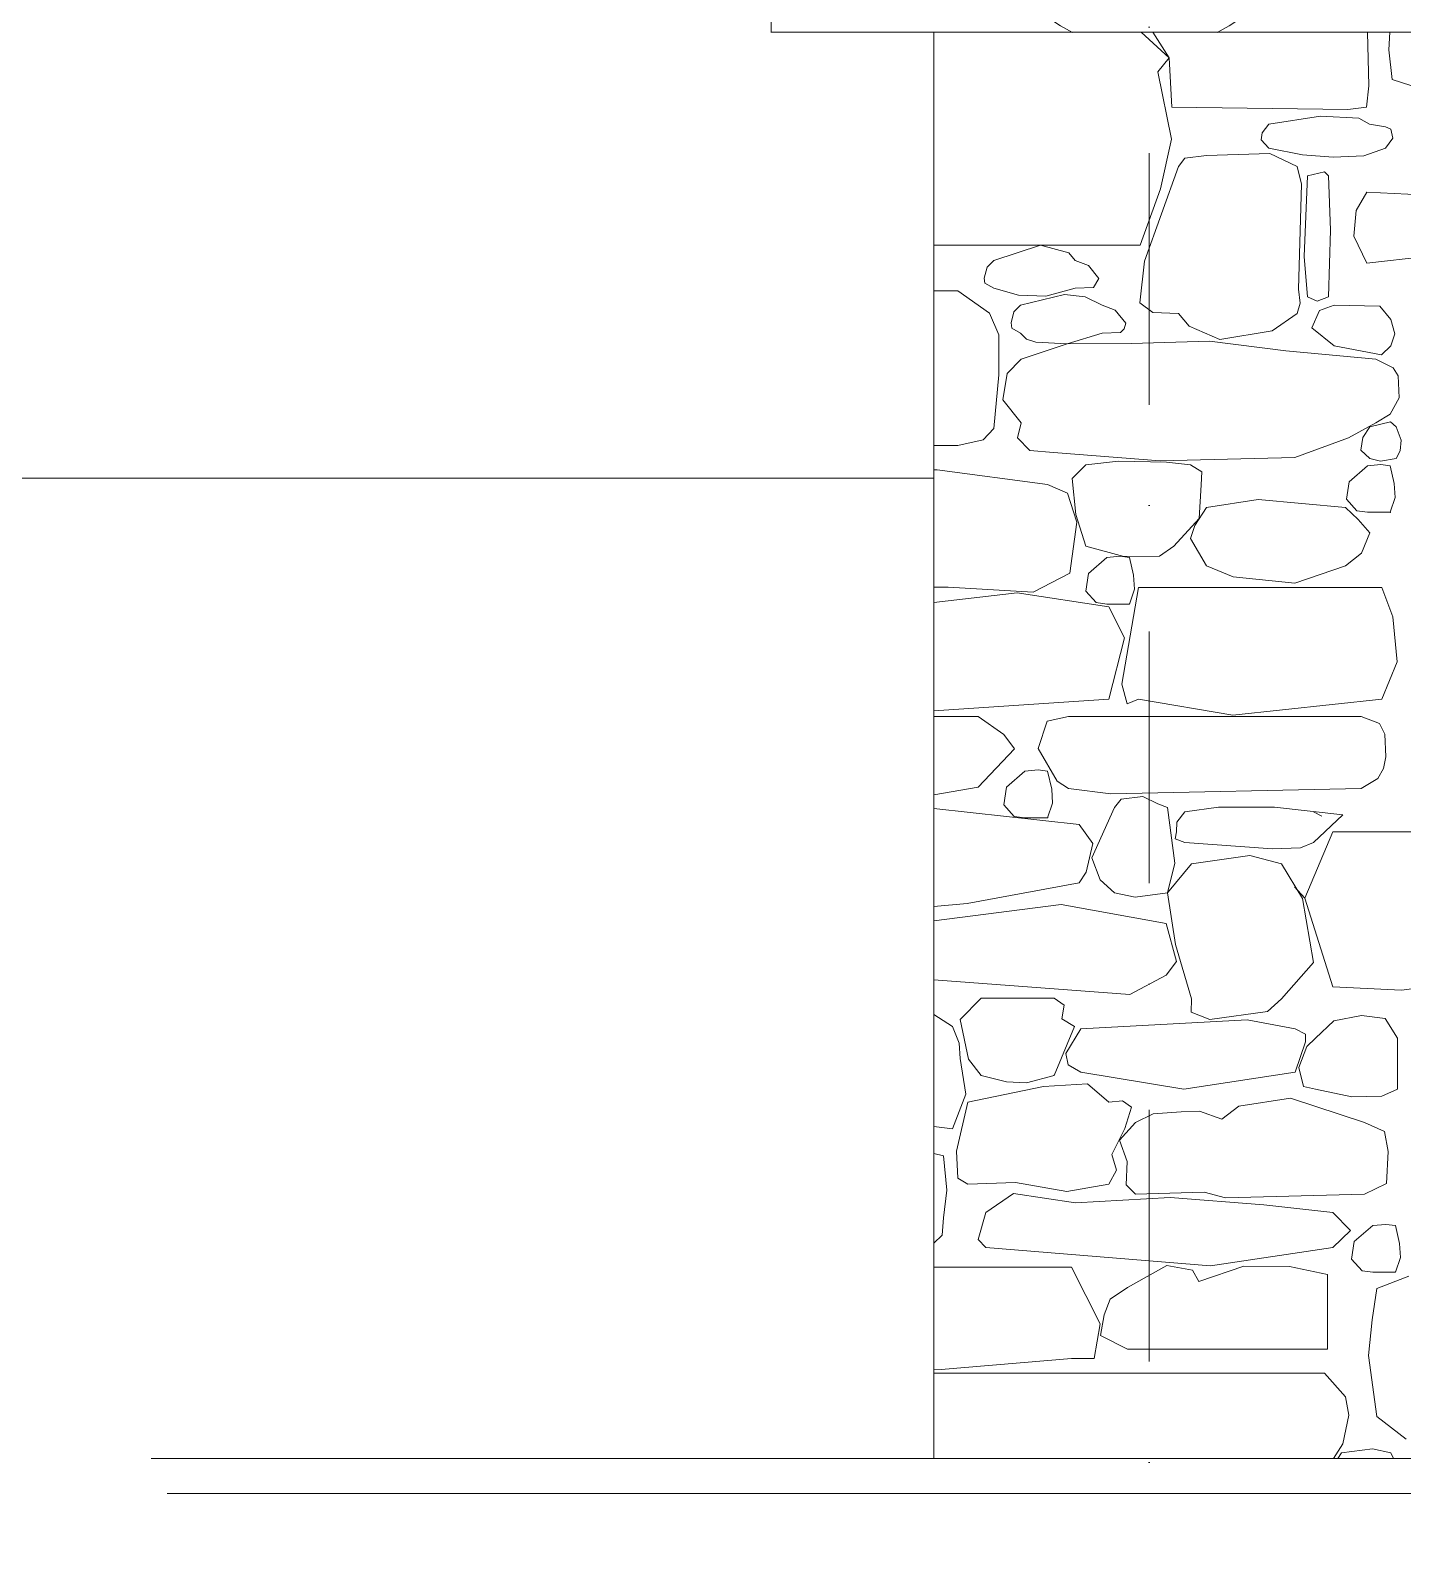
# Model space of a CAD drawing. Header units: millimetres. Extents: x 2399 to 111977, y 1313 to 59551.
# Drawn here: x 35816 to 37740, y 29042 to 31173 of the extents above; entities that cross this region are included whole.
import ezdxf

# ---------------------------------------------------------------- set-up
doc = ezdxf.new("R2010")
doc.units = ezdxf.units.MM
doc.linetypes.add('Штрихпунктирная', pattern=[670.277762, 352.777767, -176.388884, 0, -141.111112])
doc.layers.add('hatch1', color=7, linetype='Continuous', lineweight=20, true_color=0x6a6a6a)
doc.layers.add('main line', color=7, linetype='Continuous', lineweight=13)

# ---------------------------------------------------------------- blocks, each defined once
blk = doc.blocks.new('*X7')
at = {"layer": 'hatch1', "color": 251, "linetype": 'Continuous', "lineweight": 20, "true_color": 0x6a6a6a}
for p, q in [((33285, 7749.2), (33245.7, 7785.2)), ((33262.3, 7785.2), (33285, 7749.2)), ((33564.8, 7709.7), (33562.9, 7785.2)), ((33592.8, 7760.3), (33594.5, 7785.2)), ((33597.9, 7718.7), (33592.8, 7760.3)), ((33269.1, 7729.6), (33285, 7749.2)), ((33285, 7749.2), (33288.8, 7680)), ((33288.6, 7635.2), (33269.1, 7729.6)), ((33597.9, 7718.7), (33650.1, 7702.1)), ((33561.6, 7680), (33564.8, 7709.7)), ((33288.8, 7680), (33535.4, 7676.8)), ((33535.4, 7676.8), (33561.6, 7680)), ((33424.8, 7656.2), (33415.4, 7644)), ((33497.3, 7667.4), (33424.8, 7656.2)), ((33550.8, 7664.4), (33497.3, 7667.4)), ((33565.9, 7656.2), (33550.8, 7664.4)), ((33588.2, 7652.6), (33565.9, 7656.2)), ((33595.9, 7649.3), (33588.2, 7652.6)), ((33598.5, 7636.6), (33595.9, 7649.3)), ((33273.1, 7565.5), (33288.6, 7635.2)), ((33415.4, 7644), (33414.2, 7634.3)), ((33414.2, 7634.3), (33424.8, 7622.5)), ((33588.5, 7622.5), (33598.5, 7636.6)), ((33306.9, 7608.6), (33298, 7596.8)), ((33337.5, 7612.2), (33306.9, 7608.6)), ((33426.1, 7614.8), (33337.5, 7612.2)), ((33424.8, 7622.5), (33471.8, 7613.2)), ((33464.4, 7596.8), (33426.1, 7614.8)), ((33471.8, 7613.2), (33514.8, 7610.1)), ((33514.8, 7610.1), (33558.2, 7611.9)), ((33558.2, 7611.9), (33588.5, 7622.5)), ((33298, 7596.8), (33250.5, 7464)), ((33470.4, 7572), (33464.4, 7596.8)), ((33479.1, 7583.9), (33474.4, 7470.8)), ((33502.7, 7589.2), (33479.1, 7583.9)), ((33508.3, 7583.9), (33502.7, 7589.2)), ((33511.1, 7507.5), (33508.3, 7583.9)), ((33244.6, 7486.5), (33273.1, 7565.5)), ((33466.6, 7424.9), (33470.4, 7572)), ((33562, 7560.8), (33547.3, 7535.2)), ((33738.5, 7552.1), (33562, 7560.8)), ((33547.3, 7535.2), (33544, 7499.2)), ((33508.3, 7414.1), (33511.1, 7507.5)), ((33544, 7499.2), (33562, 7461.4)), ((32955.1, 7486.5), (33244.6, 7486.5)), ((33104.8, 7486.4), (33039.3, 7465.1)), ((33144.5, 7476), (33104.8, 7486.4)), ((33039.3, 7465.1), (33029.8, 7455.8)), ((33153.5, 7465.1), (33144.5, 7476)), ((33171.9, 7458.1), (33153.5, 7465.1)), ((33186.6, 7439.9), (33171.9, 7458.1)), ((33250.5, 7464), (33243.9, 7405.6)), ((33474.4, 7470.8), (33479.1, 7414.1)), ((33562, 7461.4), (33645.1, 7470.7)), ((33029.8, 7455.8), (33025.7, 7440.5)), ((33025.7, 7440.5), (33026.7, 7433.1)), ((33179.2, 7427), (33186.6, 7439.9)), ((32989.1, 7422.5), (32955.1, 7422.5)), ((33033.2, 7391.1), (32989.1, 7422.5)), ((33026.7, 7433.1), (33039.3, 7426.1)), ((33039.3, 7426.1), (33074.1, 7416.7)), ((33074.1, 7416.7), (33112.1, 7415.2)), ((33138.2, 7417.2), (33076.9, 7402.3)), ((33112.1, 7415.2), (33153.5, 7426.1)), ((33167.4, 7414), (33138.2, 7417.2)), ((33153.5, 7426.1), (33179.2, 7427)), ((33191.1, 7402.3), (33167.4, 7414)), ((33468.6, 7405.2), (33466.6, 7424.9)), ((33479.1, 7414.1), (33492.4, 7408)), ((33492.4, 7408), (33508.3, 7414.1)), ((33067.4, 7393.1), (33063.4, 7377.8)), ((33076.9, 7402.3), (33067.4, 7393.1)), ((33209.6, 7395.3), (33191.1, 7402.3)), ((33224.3, 7377.2), (33209.6, 7395.3)), ((33243.9, 7405.6), (33262.4, 7392.1)), ((33262.4, 7392.1), (33298, 7390.8)), ((33464.4, 7390.8), (33468.6, 7405.2)), ((33496, 7395.2), (33485.1, 7370.7)), ((33516.5, 7402.3), (33496, 7395.2)), ((33580.4, 7401.3), (33516.5, 7402.3)), ((33595.7, 7382.3), (33580.4, 7401.3)), ((33046.3, 7360.7), (33033.2, 7391.1)), ((33063.4, 7377.8), (33064.4, 7370.4)), ((33222, 7369.5), (33224.3, 7377.2)), ((33298, 7390.8), (33313.3, 7373.1)), ((33313.3, 7373.1), (33356.3, 7354.4)), ((33429.6, 7366.6), (33464.4, 7390.8)), ((33601.2, 7362.1), (33595.7, 7382.3)), ((33046.5, 7304.9), (33046.3, 7360.7)), ((33064.4, 7370.4), (33076.9, 7363.4)), ((33076.9, 7363.4), (33085.1, 7354.6)), ((33085.1, 7354.6), (33098.2, 7350.6)), ((33098.2, 7350.6), (33142.2, 7348.4)), ((33142.2, 7348.4), (33191.1, 7363.4)), ((33191.1, 7363.4), (33216.8, 7364.3)), ((33216.8, 7364.3), (33222, 7369.5)), ((33341.8, 7351.8), (33232, 7348.6)), ((33448.5, 7338.7), (33341.8, 7351.8)), ((33356.3, 7354.4), (33429.6, 7366.6)), ((33485.1, 7370.7), (33516.5, 7345.3)), ((33595.7, 7345.3), (33601.2, 7362.1)), ((33142.2, 7348.4), (33077.6, 7326.8)), ((33232, 7348.6), (33142.2, 7348.4)), ((33574.6, 7326.8), (33448.5, 7338.7)), ((33516.5, 7345.3), (33582.7, 7332.8)), ((33582.7, 7332.8), (33595.7, 7345.3)), ((33077.6, 7326.8), (33058, 7306.5)), ((33599.1, 7314.8), (33574.6, 7326.8)), ((33606.2, 7303.5), (33599.1, 7314.8)), ((33039.1, 7229.6), (33046.5, 7304.9)), ((33058, 7306.5), (33051.8, 7269.7)), ((33607.6, 7272.7), (33606.2, 7303.5)), ((33051.8, 7269.7), (33077.6, 7237.7)), ((33594.9, 7249.5), (33607.6, 7272.7)), ((33574.6, 7237.7), (33594.9, 7249.5)), ((33024.6, 7213.7), (33039.1, 7229.6)), ((33077.6, 7237.7), (33072.5, 7216.5)), ((33536.5, 7216.5), (33574.6, 7237.7)), ((33566.3, 7231.8), (33556.7, 7216.9)), ((33595.2, 7239.1), (33566.3, 7231.8)), ((33603.4, 7231.8), (33595.2, 7239.1)), ((33610.1, 7213.2), (33603.4, 7231.8)), ((32955.1, 7206), (32989.1, 7206)), ((32989.1, 7206), (33024.6, 7213.7)), ((33072.5, 7216.5), (33090, 7198.8)), ((33461.4, 7188.9), (33536.5, 7216.5)), ((33556.7, 7216.9), (33553.9, 7199.4)), ((33609.1, 7198.2), (33610.1, 7213.2)), ((33090, 7198.8), (33122.9, 7196)), ((33122.9, 7196), (33272.7, 7184.3)), ((33214.2, 7183.7), (33168.1, 7178.8)), ((33281.2, 7182.6), (33214.2, 7183.7)), ((33272.7, 7184.3), (33461.4, 7188.9)), ((33314.8, 7178.8), (33281.2, 7182.6)), ((33553.9, 7199.4), (33566.3, 7187.5)), ((33581.7, 7179.1), (33563.2, 7177.5)), ((33566.3, 7187.5), (33581.5, 7183.7)), ((33581.5, 7183.7), (33603.4, 7187.5)), ((33594.9, 7177.5), (33581.7, 7179.1)), ((33603.4, 7187.5), (33609.1, 7198.2)), ((32960.1, 7171.9), (32955.1, 7171.5)), ((33114.7, 7151.4), (32960.1, 7171.9)), ((33168.1, 7178.8), (33149.2, 7159.4)), ((33149.2, 7159.4), (33154.2, 7109.2)), ((33331.1, 7169), (33314.8, 7178.8)), ((33330, 7150.5), (33331.1, 7169)), ((33563.2, 7177.5), (33537.2, 7154.9)), ((33600.7, 7152.4), (33594.9, 7177.5)), ((33142.4, 7139.1), (33114.7, 7151.4)), ((33155.8, 7098.5), (33142.4, 7139.1)), ((33327.2, 7103.4), (33330, 7150.5)), ((33537.2, 7154.9), (33533.5, 7130.4)), ((33601.9, 7132.8), (33600.7, 7152.4)), ((33337.5, 7119.1), (33321.3, 7093.6)), ((33410, 7130.3), (33337.5, 7119.1)), ((33532.4, 7119.1), (33410, 7130.3)), ((33550.2, 7102), (33532.4, 7119.1)), ((33533.5, 7130.4), (33548.2, 7114.1)), ((33594.9, 7112.2), (33601.9, 7132.8)), ((33145.9, 7027.1), (33155.8, 7098.5)), ((33154.2, 7109.2), (33168.1, 7064.6)), ((33291.6, 7064.6), (33327.2, 7103.4)), ((33548.2, 7114.1), (33563.2, 7112.2)), ((33566.3, 7083.6), (33550.2, 7102)), ((33563.2, 7112.2), (33594.9, 7112.2)), ((33321.3, 7093.6), (33314.8, 7075.6)), ((33314.8, 7075.6), (33337.5, 7037.2)), ((33554.8, 7055), (33566.3, 7083.6)), ((33168.1, 7064.6), (33221.6, 7050.3)), ((33271.5, 7050.9), (33291.6, 7064.6)), ((33532.4, 7037.2), (33554.8, 7055)), ((33197.9, 7049.1), (33171.8, 7026.5)), ((33216.3, 7050.7), (33197.9, 7049.1)), ((33229.5, 7049.1), (33216.3, 7050.7)), ((33221.6, 7050.3), (33271.5, 7050.9)), ((33235.3, 7024), (33229.5, 7049.1)), ((33337.5, 7037.2), (33374.8, 7021.7)), ((33461.2, 7012.9), (33532.4, 7037.2)), ((33094.3, 7000.3), (33145.9, 7027.1)), ((33171.8, 7026.5), (33168.1, 7001.9)), ((33236.5, 7004.4), (33235.3, 7024)), ((33374.8, 7021.7), (33461.2, 7012.9)), ((32955.1, 7007.5), (32975.4, 7007.5)), ((33072.1, 6999.2), (32955.1, 6985.8)), ((32975.4, 7007.5), (33094.3, 7000.3)), ((33200.3, 6979.8), (33072.1, 6999.2)), ((33168.1, 7001.9), (33182.9, 6985.7)), ((33241.9, 7006.9), (33218.9, 6871.5)), ((33229.5, 6983.7), (33236.5, 7004.4)), ((33583, 7006.9), (33241.9, 7006.9)), ((33598.8, 6965.9), (33583, 7006.9)), ((33182.9, 6985.7), (33197.9, 6983.7)), ((33197.9, 6983.7), (33229.5, 6983.7)), ((33222.7, 6936.1), (33200.3, 6979.8)), ((33604.9, 6902.5), (33598.8, 6965.9)), ((33200.3, 6850.4), (33222.7, 6936.1)), ((33583, 6850.4), (33604.9, 6902.5)), ((33218.9, 6871.5), (33226.1, 6844)), ((32955.1, 6833.9), (33200.3, 6850.4)), ((33226.1, 6844), (33241.9, 6850.4)), ((33241.9, 6850.4), (33374.4, 6828)), ((33374.4, 6828), (33583, 6850.4)), ((33017.4, 6826), (32955.1, 6826)), ((33053.4, 6800.8), (33017.4, 6826)), ((33114.3, 6819.3), (33101.5, 6781.4)), ((33144.2, 6826), (33114.3, 6819.3)), ((33554.1, 6826), (33144.2, 6826)), ((33580, 6816.3), (33554.1, 6826)), ((33068.3, 6780.6), (33053.4, 6800.8)), ((33587.6, 6801.3), (33580, 6816.3)), ((33588.8, 6769.5), (33587.6, 6801.3)), ((33017.4, 6726.9), (33068.3, 6780.6)), ((33101.5, 6781.4), (33128, 6735.5)), ((33585.4, 6753), (33588.8, 6769.5)), ((33083, 6749.5), (33057, 6726.9)), ((33101.4, 6751.1), (33083, 6749.5)), ((33114.7, 6749.5), (33101.4, 6751.1)), ((33120.5, 6724.4), (33114.7, 6749.5)), ((33128, 6735.5), (33144.2, 6725)), ((33554.1, 6725), (33577.8, 6739.2)), ((33577.8, 6739.2), (33585.4, 6753)), ((32955.1, 6716.2), (33017.4, 6726.9)), ((33057, 6726.9), (33053.3, 6702.3)), ((33121.7, 6704.8), (33120.5, 6724.4)), ((33144.2, 6725), (33203.3, 6717.8)), ((33203.3, 6717.8), (33554.1, 6725)), ((33248, 6713.9), (33217.8, 6710.3)), ((33269.2, 6703.8), (33248, 6713.9)), ((33158.8, 6674.8), (32955.1, 6697)), ((33053.3, 6702.3), (33068, 6686.1)), ((33114.7, 6684.1), (33121.7, 6704.8)), ((33208.3, 6698.6), (33176.8, 6628)), ((33217.8, 6710.3), (33208.3, 6698.6)), ((33282.9, 6698.6), (33269.2, 6703.8)), ((33293.1, 6620.7), (33282.9, 6698.6)), ((33306.9, 6692.7), (33295.8, 6678.2)), ((33354.2, 6699), (33306.9, 6692.7)), ((33391.7, 6699.2), (33354.2, 6699)), ((33432.6, 6698.9), (33391.7, 6699.2)), ((33528.4, 6688.1), (33432.6, 6698.9)), ((33498.9, 6686.3), (33487.2, 6692.7)), ((33068, 6686.1), (33083, 6684.1)), ((33083, 6684.1), (33114.7, 6684.1)), ((33178.1, 6648), (33158.8, 6674.8)), ((33295.8, 6678.2), (33295.4, 6664.3)), ((33487.2, 6649.5), (33528.4, 6688.1)), ((33168.8, 6608), (33178.1, 6648)), ((33295.4, 6664.3), (33293.6, 6654.4)), ((33293.6, 6654.4), (33306.9, 6649.5)), ((33306.9, 6649.5), (33429.8, 6640.5)), ((33469.3, 6642.1), (33487.2, 6649.5)), ((33514.5, 6664.3), (33475.4, 6571.3)), ((33646.3, 6664.3), (33514.5, 6664.3)), ((33176.8, 6628), (33188.5, 6597.4)), ((33398, 6631.3), (33316.5, 6619.4)), ((33442.6, 6619.4), (33398, 6631.3)), ((33429.8, 6640.5), (33469.3, 6642.1)), ((33158.8, 6593), (33168.8, 6608)), ((33282.9, 6579.1), (33293.1, 6620.7)), ((33316.5, 6619.4), (33282.9, 6579.1)), ((33471.9, 6571.2), (33442.6, 6619.4)), ((33001.9, 6563.9), (33158.8, 6593)), ((33188.5, 6597.4), (33208.3, 6579.1)), ((33460.6, 6587.6), (33475.4, 6571.3)), ((32955.1, 6559.9), (33001.9, 6563.9)), ((33133.7, 6562.6), (32955.1, 6539.6)), ((33280.9, 6536.2), (33133.7, 6562.6)), ((33208.3, 6579.1), (33237.6, 6572.7)), ((33237.6, 6572.7), (33282.9, 6579.1)), ((33282.9, 6579.1), (33294, 6506.6)), ((33487.2, 6481.2), (33471.9, 6571.2)), ((33475.4, 6571.3), (33514.5, 6447.1)), ((33295.4, 6482.9), (33280.9, 6536.2)), ((33294, 6506.6), (33316.5, 6430.6)), ((33280.9, 6463.6), (33295.4, 6482.9)), ((33442.6, 6430.6), (33487.2, 6481.2)), ((32955.1, 6457), (33229.8, 6436.5)), ((33229.8, 6436.5), (33280.9, 6463.6)), ((33514.5, 6447.1), (33610.8, 6442.4)), ((33610.8, 6442.4), (33646.3, 6447.1)), ((33021.5, 6431.3), (32992.2, 6401.3)), ((33123.8, 6431.3), (33021.5, 6431.3)), ((33137.7, 6421.6), (33123.8, 6431.3)), ((33134.5, 6402.4), (33137.7, 6421.6)), ((33316.5, 6430.6), (33315.9, 6411.8)), ((33342.3, 6401.6), (33422.8, 6412.7)), ((33422.8, 6412.7), (33442.6, 6430.6)), ((32981.2, 6391.7), (32955.1, 6408.3)), ((32990.7, 6368.2), (32981.2, 6391.7)), ((32992.2, 6401.3), (33004, 6345.8)), ((33123.8, 6323), (33152.6, 6391.8)), ((33152.6, 6391.8), (33134.5, 6402.4)), ((33394.4, 6401), (33161.4, 6388.4)), ((33315.9, 6411.8), (33342.3, 6401.6)), ((33461.7, 6388.4), (33394.4, 6401)), ((33516.1, 6399.8), (33490.1, 6375.2)), ((33554.7, 6407.1), (33516.1, 6399.8)), ((33587.9, 6402.7), (33554.7, 6407.1)), ((33605, 6375.2), (33587.9, 6402.7)), ((33161.4, 6388.4), (33140.2, 6353.8)), ((33476.3, 6381), (33461.7, 6388.4)), ((33461.7, 6327.6), (33476.3, 6370.1)), ((33476.3, 6370.1), (33476.3, 6381)), ((33490.1, 6375.2), (33478, 6363.6)), ((33605, 6303.9), (33605, 6375.2)), ((32992.2, 6346.6), (32990.7, 6368.2)), ((33140.2, 6353.8), (33143.7, 6338)), ((33478, 6363.6), (33466.9, 6334.3)), ((33000.3, 6297), (32992.2, 6346.6)), ((33004, 6345.8), (33021.5, 6323)), ((33143.7, 6338), (33161.4, 6327.6)), ((33161.4, 6327.6), (33305.8, 6303.8)), ((33305.8, 6303.8), (33461.7, 6327.6)), ((33466.9, 6334.3), (33473.3, 6307.5)), ((33109.1, 6307.5), (33003, 6285.4)), ((33021.5, 6323), (33057.2, 6314.3)), ((33057.2, 6314.3), (33085, 6312.5)), ((33085, 6312.5), (33123.8, 6323)), ((33170.4, 6311.1), (33109.1, 6307.5)), ((33200.3, 6285.4), (33170.4, 6311.1)), ((33473.3, 6307.5), (33490.1, 6303.9)), ((32981.2, 6248.4), (33000.3, 6297)), ((33003, 6285.4), (32987.1, 6216.9)), ((33219.8, 6287.4), (33200.3, 6285.4)), ((33232.1, 6278.5), (33219.8, 6287.4)), ((33455, 6291.4), (33382.7, 6279.9)), ((33558.8, 6257), (33455, 6291.4)), ((33490.1, 6303.9), (33541, 6293.1)), ((33541, 6293.1), (33583, 6294.2)), ((33583, 6294.2), (33605, 6303.9)), ((33223, 6248.7), (33232.1, 6278.5)), ((33262.5, 6269.2), (33238, 6257)), ((33301.8, 6272.2), (33262.5, 6269.2)), ((33327.4, 6273.1), (33301.8, 6272.2)), ((33358.7, 6261.9), (33327.4, 6273.1)), ((33382.7, 6279.9), (33358.7, 6261.9)), ((32955.1, 6251.4), (32981.2, 6248.4)), ((33204.9, 6212.1), (33223, 6248.7)), ((33238, 6257), (33215.5, 6232.4)), ((33586.8, 6244.4), (33558.8, 6257)), ((33592, 6216.4), (33586.8, 6244.4)), ((33215.5, 6232.4), (33226.1, 6202.3)), ((32968.7, 6210.2), (32955.1, 6213.5)), ((32973.3, 6162.3), (32968.7, 6210.2)), ((32987.1, 6216.9), (32988.8, 6178.9)), ((33211.1, 6190.1), (33204.9, 6212.1)), ((33226.1, 6202.3), (33224.7, 6169.7)), ((33589.7, 6171.7), (33592, 6216.4)), ((32988.8, 6178.9), (33003, 6170.5)), ((33200.3, 6170.5), (33211.1, 6190.1)), ((32968.7, 6123.7), (32973.3, 6162.3)), ((33003, 6170.5), (33069.5, 6172.9)), ((33067.1, 6157.6), (33028.1, 6130.9)), ((33154, 6144.5), (33067.1, 6157.6)), ((33069.5, 6172.9), (33141.6, 6160.2)), ((33141.6, 6160.2), (33200.3, 6170.5)), ((33224.7, 6169.7), (33238, 6156.7)), ((33238, 6156.7), (33334, 6159.7)), ((33334, 6159.7), (33363.9, 6151.5)), ((33363.9, 6151.5), (33558.8, 6156.7)), ((33558.8, 6156.7), (33589.7, 6171.7)), ((33286.4, 6151.8), (33154, 6144.5)), ((33417.6, 6141.9), (33286.4, 6151.8)), ((33514.5, 6130.9), (33417.6, 6141.9)), ((32966.8, 6099.3), (32968.7, 6123.7)), ((33028.1, 6130.9), (33017.4, 6093.3)), ((33539.3, 6105.6), (33514.5, 6130.9)), ((33589, 6114.4), (33570.5, 6112.8)), ((33602.2, 6112.8), (33589, 6114.4)), ((32955.1, 6087.8), (32966.8, 6099.3)), ((33017.4, 6093.3), (33028.1, 6082.1)), ((33514.5, 6082.1), (33539.3, 6105.6)), ((33570.5, 6112.8), (33544.5, 6090.2)), ((33608, 6087.7), (33602.2, 6112.8)), ((33028.1, 6082.1), (33342.9, 6056.3)), ((33342.9, 6056.3), (33514.5, 6082.1)), ((33544.5, 6090.2), (33540.8, 6065.6)), ((33609.2, 6068.1), (33608, 6087.7)), ((33148.2, 6054.4), (32955.1, 6054.4)), ((33188.3, 5975), (33148.2, 6054.4)), ((33281.7, 6056.9), (33226.7, 6026)), ((33317.7, 6050), (33281.7, 6056.9)), ((33326.9, 6034.3), (33317.7, 6050)), ((33389.9, 6055.8), (33326.9, 6034.3)), ((33454, 6055.5), (33389.9, 6055.8)), ((33507, 6044), (33454, 6055.5)), ((33540.8, 6065.6), (33555.5, 6049.4)), ((33602.2, 6047.4), (33609.2, 6068.1)), ((33507, 5939.5), (33507, 6044)), ((33555.5, 6049.4), (33570.5, 6047.4)), ((33570.5, 6047.4), (33602.2, 6047.4)), ((33621, 6041.8), (33576.1, 6024.7)), ((33202.4, 6009.4), (33194.1, 5987.6)), ((33226.7, 6026), (33202.4, 6009.4)), ((33576.1, 6024.7), (33569.6, 5980.4)), ((33194.1, 5987.6), (33188.9, 5958.7)), ((33180, 5926.4), (33188.3, 5975)), ((33569.6, 5980.4), (33564.6, 5930.6)), ((33188.9, 5958.7), (33226.7, 5939.5)), ((32965.6, 5910.9), (33148.2, 5926.3)), ((33148.2, 5926.3), (33180, 5926.4)), ((33226.7, 5939.5), (33507, 5939.5)), ((33564.6, 5930.6), (33576.1, 5845.1)), ((32955.1, 5911.6), (32965.6, 5910.9)), ((33502.7, 5905.9), (32955.1, 5905.9)), ((33532.4, 5872.9), (33502.7, 5905.9)), ((33537, 5847.1), (33532.4, 5872.9)), ((33528.4, 5806.8), (33537, 5847.1)), ((33576.1, 5845.1), (33617.4, 5813.2)), ((33515.5, 5786.1), (33528.4, 5806.8)), ((33570, 5800), (33526.8, 5794.3)), ((33595.7, 5794.3), (33570, 5800)), ((33526.8, 5794.3), (33521.3, 5786.1)), ((33599.5, 5786.1), (33595.7, 5794.3))]:
    blk.add_line(p, q, dxfattribs=at)
for p in [(33594.9, 7112.2), (33229.5, 6983.7), (33114.7, 6684.1), (33123.8, 6323), (33602.2, 6047.4)]:
    blk.add_point(p, dxfattribs=at)
blk = doc.blocks.new('Штриховка_4', base_point=(0, 2500))
at = {"layer": 'main line', "color": 7, "linetype": 'Continuous', "lineweight": 13}
for p, q in [((32955.1, 5786.1), (32955.1, 7785.2)), ((32955.1, 7785.2), (44567.3, 7785.2)), ((44567.3, 5786.1), (32955.1, 5786.1))]:
    blk.add_line(p, q, dxfattribs=at)
at = {"layer": 'hatch1', "color": 251, "linetype": 'Continuous', "lineweight": 20, "true_color": 0x6a6a6a}
blk.add_blockref('*X7', (0, 0), dxfattribs=at)

msp = doc.modelspace()

# ---------------------------------------------------------------- linework, layer by layer
at = {"layer": 'main line', "color": 7, "linetype": 'Штрихпунктирная', "lineweight": 13}
msp.add_line((37384.2044, 27966.284), (37384.2044, 36691.9232), dxfattribs=at)
at = {"layer": 'main line', "color": 7, "linetype": 'Continuous', "lineweight": 13}
for p, q in [((36854.7223, 31169.7307), (36854.7223, 36192.7155)), ((48200.1743, 31170.1973), (36854.7223, 31170.1973)), ((37553.6527, 31170.1973), (39844.0794, 31170.1973)), ((37082.4769, 30544.9278), (34942.3804, 30544.9278)), ((49845.2104, 29171.0932), (35985.6637, 29171.0932)), ((36007.9124, 29122.3094), (49782.284, 29122.3094))]:
    msp.add_line(p, q, dxfattribs=at)
msp.add_arc((37378.333, 31370.4976), 225, 296.7457516, 243.2542484, dxfattribs=at)

# ---------------------------------------------------------------- block references
at = {"layer": 'hatch1', "color": 251, "linetype": 'Continuous', "lineweight": 20, "true_color": 0x6a6a6a}
msp.add_blockref('Штриховка_4', (4127.3381, 25885.0247), dxfattribs=at)

doc.saveas('drawing.dxf')
